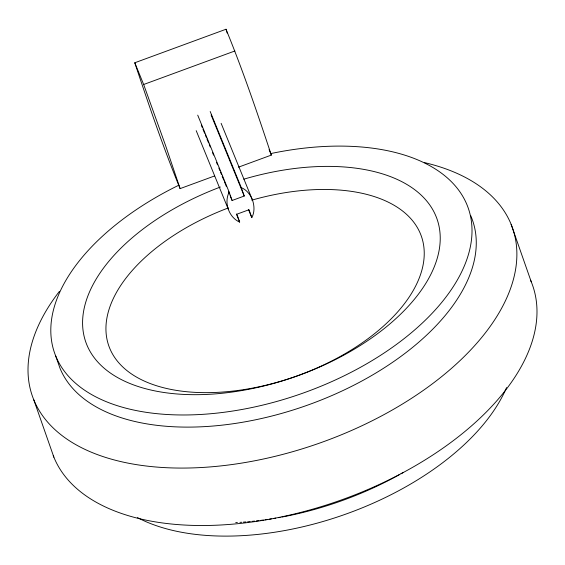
<?xml version="1.0" encoding="UTF-8"?>
<svg xmlns="http://www.w3.org/2000/svg" width="565" height="565" viewBox="0 0 565 565"><rect width="100%" height="100%" fill="white"/><g stroke="black" fill="none" stroke-linecap="round" stroke-linejoin="round"><path stroke-width="0.85" d="M197.715 115.14L229.164 192.114C223.782 202.595 228.797 217.37 239.666 222.102L236.897 214.191L249.031 209.735L251.799 217.638C254.688 212.362 254.441 206.006 252.619 200.413L221.127 123.325M214.622 175.934L180.108 188.618C163.193 147.352 148.821 105.076 134.781 62.772L226.007 29.246C242.936 70.498 257.308 112.781 271.334 155.093L238.458 167.176M134.781 62.772L143.658 84.496L234.885 50.977M230.11 195.631L232.095 200.49L244.235 196.034L241.297 187.651L210.187 111.489M241.297 187.651C246.841 189.868 250.578 194.967 252.619 200.413M269.074 149.57L271.334 155.093M211.133 115.006L244.235 196.034M248.494 209.537L251.799 217.638M201.317 125.14L202.305 127.57M202.969 129.194L204.622 133.241M205.286 134.866L206.281 137.295M206.938 138.912L208.598 142.966M209.262 144.584L210.251 147.02M212.567 152.691L213.563 155.121M216.543 162.409L217.532 164.839M218.86 168.08L219.849 170.517M220.512 172.134L221.508 174.564M222.165 176.188L223.825 180.235M224.482 181.859L226.473 186.718M228.458 191.577L229.447 194.014M236.354 214.001L239.666 222.102M196.203 130.663L228.345 209.34M143.658 84.496L165.573 145.558L180.108 188.618M511.12 224.34L531.241 281.78M229.164 192.114L232.095 200.49M55.751 356.105L60.003 368.246A219.156 120.006 -19.3 0 0 312.523 403.332A219.156 120.006 -19.3 0 0 470.659 215.555M33.759 399.752L53.88 457.191M226.007 29.246L227.179 33.053M530.584 280.233A254.356 139.273 -19.3 0 1 345.243 498.549A254.356 139.273 -19.3 0 1 53.244 455.595M403.417 472.375A219.156 120.006 -19.3 0 1 401.058 473.717M399.483 474.6A219.156 120.006 -19.3 0 1 281.935 517.046M280.162 517.37A219.156 120.006 -19.3 0 1 278.397 517.688M275.741 518.147A219.156 120.006 -19.3 0 1 273.969 518.444M271.313 518.875A219.156 120.006 -19.3 0 1 269.547 519.15M267.775 519.412A219.156 120.006 -19.3 0 1 265.126 519.793M263.361 520.033A219.156 120.006 -19.3 0 1 260.719 520.379M258.961 520.591A219.156 120.006 -19.3 0 1 256.333 520.902M254.589 521.092A219.156 120.006 -19.3 0 1 251.976 521.368M250.239 521.537A219.156 120.006 -19.3 0 1 247.639 521.77M245.923 521.919A219.156 120.006 -19.3 0 1 243.346 522.116M241.643 522.237A219.156 120.006 -19.3 0 1 239.941 522.35M237.406 522.498A219.156 120.006 -19.3 0 1 235.725 522.583M424.555 162.621A254.356 139.273 -19.3 0 1 471.591 348.979A254.356 139.273 -19.3 0 1 141.49 465.391A254.356 139.273 -19.3 0 1 59.382 291.406M506.551 387.583A219.156 120.006 -19.3 0 1 344.191 514.687A219.156 120.006 -19.3 0 1 137.472 517.596M270.762 153.574A219.156 120.006 -19.3 0 1 453.808 285.826A219.156 120.006 -19.3 0 1 111.298 403.629A219.156 120.006 -19.3 0 1 178.83 185.193M243.833 179.176A186.09 101.898 -19.3 0 1 427.43 280.678A186.09 101.898 -19.3 0 1 125.882 381.763A186.09 101.898 -19.3 0 1 220.371 187.036M251.771 200.165A165.616 90.69 -19.3 0 1 412.295 292.112A165.616 90.69 -19.3 0 1 144.082 380.972A165.616 90.69 -19.3 0 1 228.302 207.941"/></g></svg>
